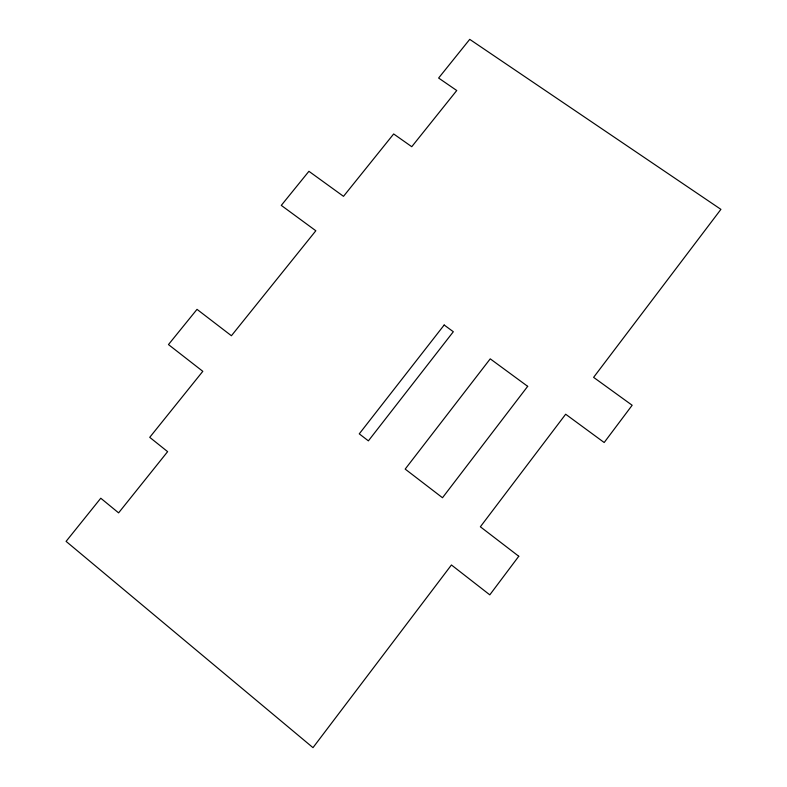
<?xml version="1.0" encoding="UTF-8"?>
<svg xmlns="http://www.w3.org/2000/svg" width="787" height="787" viewBox="0 0 787 787"><rect width="100%" height="100%" fill="white"/><g stroke="black" fill="none" stroke-linecap="round" stroke-linejoin="round"><path stroke-width="1.18" d="M518.771 556.261L489.799 594.854L451.433 564.968L312.99 747.65L66.088 541.377L100.775 498.23L118.601 512.868L167.621 451.649L149.737 437.336L202.81 371.326L168.467 344.578L197.016 309.35L231.417 335.744L315.833 230.758L281.284 205.387L308.917 171.3L343.506 196.337L393.667 133.957L411.758 146.707L456.745 90.515L438.625 78.041L469.731 39.35L720.912 209.362L593.605 377.357L632.158 405.256L604.18 442.52L565.666 414.228L480.365 526.788L518.771 556.261M527.683 386.338L442.501 497.738L405.177 469.091L490.242 358.842L527.683 386.338M444.173 325.011L359.265 433.853L368.385 440.858L453.322 331.73L444.173 325.011"/></g></svg>
